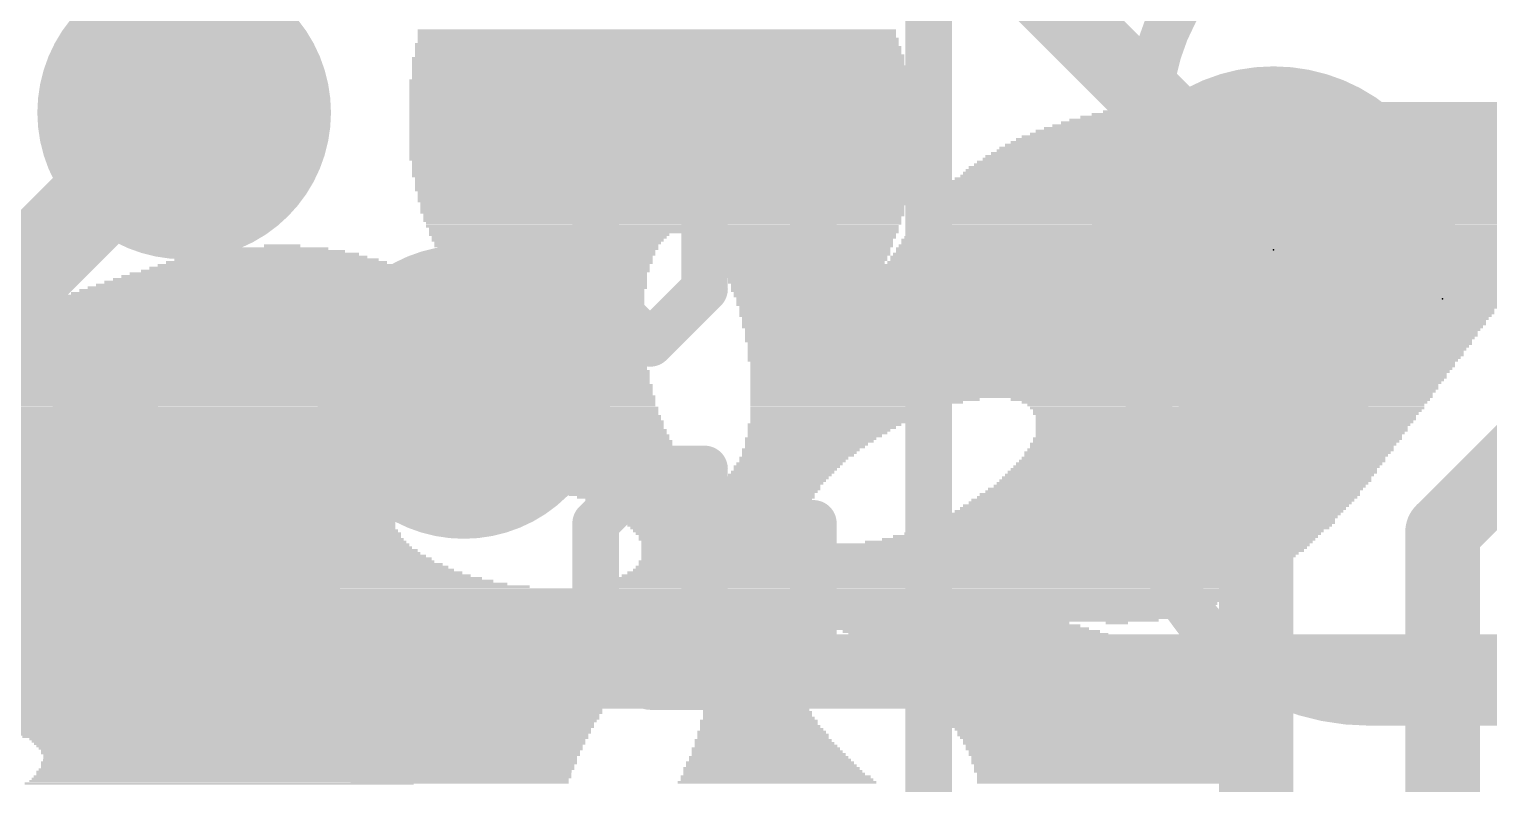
# Model space of a CAD drawing. Extents: x -0.1 to 35.7, y -0.1 to 17.9.
# Drawn here: x 26.629 to 30.606, y 7.568 to 9.625 of the extents above; entities that cross this region are included whole.
import ezdxf

# ---------------------------------------------------------------- set-up
doc = ezdxf.new("R2010")
doc.units = 0
for name, color, linetype in [('1', 12, 'CONTINUOUS'), ('16', 132, 'CONTINUOUS'), ('18', 110, 'CONTINUOUS'), ('21', 40, 'CONTINUOUS'), ('22', 6, 'CONTINUOUS'), ('23', 40, 'CONTINUOUS')]:
    doc.layers.add(name, color=color, linetype=linetype)

# ---------------------------------------------------------------- blocks, each defined once
blk = doc.blocks.new('RECT')
blk.add_solid([(-0.5, -0.5), (0.5, -0.5), (-0.5, 0.5), (0.5, 0.5)])
blk = doc.blocks.new('PIE')
at = {"const_width": 0.5}
blk.add_lwpolyline([(0, -0.25, 1), (0, 0.25, 1), (0, -0.25)], format="xyb", dxfattribs=at)
blk = doc.blocks.new('ROUNDV')
at = {"const_width": 0.5}
blk.add_lwpolyline([(0, -0.25, 1), (0, 0.25, 1), (0, -0.25)], format="xyb", dxfattribs=at)

msp = doc.modelspace()

# ---------------------------------------------------------------- linework, layer by layer
at = {"layer": '1'}
for points, const_width in [([(27.051, 9.398), (27.051, 11.43)], 0.254), ([(24.892, 10.541), (27.559, 7.874)], 0.2032), ([(27.559, 7.874), (31.242, 7.874)], 0.2032)]:
    msp.add_lwpolyline(points, dxfattribs=dict(at, const_width=const_width))
for points, const_width in [([(26.9875, 9.398, 1), (27.1145, 9.398)], 0.127), ([(27.559, 7.9248, 1), (27.559, 7.8232)], 0.1016), ([(27.5231, 7.8381, 1), (27.5949, 7.9099)], 0.1016)]:
    msp.add_lwpolyline(points, format="xyb", dxfattribs=dict(at, const_width=const_width))
at = {"layer": '16'}
for points, const_width in [([(28.956, 10.16), (29.972, 9.144)], 0.2032), ([(26.162, 8.509), (27.051, 9.398)], 0.254), ([(29.972, 6.35), (29.972, 9.144)], 0.2032), ([(30.48, 8.255), (31.115, 8.89)], 0.2032), ([(30.48, 6.731), (30.48, 8.255)], 0.2032)]:
    msp.add_lwpolyline(points, dxfattribs=dict(at, const_width=const_width))
for points, const_width in [([(27.0959, 9.3531, 1), (27.0061, 9.4429)], 0.127), ([(30.0228, 9.144, 1), (29.9212, 9.144)], 0.1016), ([(29.9361, 9.1081, 1), (30.0079, 9.1799)], 0.1016), ([(30.5308, 8.255, 1), (30.4292, 8.255)], 0.1016), ([(30.4441, 8.2909, 1), (30.5159, 8.2191)], 0.1016)]:
    msp.add_lwpolyline(points, format="xyb", dxfattribs=dict(at, const_width=const_width))
at = {"layer": '21', "const_width": 0.127}
for points in [[(29.08, 6.79), (29.08, 10.99)], [(29.68, 8.39), (29.68, 9.39)], [(28.1723, 8.9169), (28.1723, 9.3618)], [(28.6172, 9.3618), (28.4689, 9.2135)], [(28.7655, 9.2135), (28.6172, 9.3618)], [(28.4689, 9.2135), (28.4689, 8.9169)], [(28.7655, 8.7687), (28.7655, 9.2135)], [(28.3206, 8.7687), (28.1723, 8.9169)], [(28.4689, 8.9169), (28.3206, 8.7687)], [(28.1723, 8.278), (28.3206, 8.4263)], [(28.3206, 8.4263), (28.4689, 8.4263)], [(28.4689, 8.4263), (28.4689, 7.8331)], [(28.1723, 7.9814), (28.1723, 8.278)], [(28.7655, 8.278), (28.7655, 7.9814)], [(28.3206, 7.8331), (28.1723, 7.9814)], [(28.7655, 7.9814), (28.6172, 7.8331)], [(28.6172, 7.8331), (28.3206, 7.8331)], [(30.68, 7.79), (30.28, 7.79)]]:
    msp.add_lwpolyline(points, dxfattribs=at)
at = {"layer": '21'}
for points, const_width in [([(30.28, 9.99, 0.4142), (29.68, 9.39)], 0.127), ([(29.7117, 9.39, 1), (29.6483, 9.39)], 0.0635), ([(28.2041, 9.3618, 1), (28.1406, 9.3618)], 0.0635), ([(28.6397, 9.3843, 1), (28.5948, 9.3394)], 0.0635), ([(28.6397, 9.3394, 1), (28.5948, 9.3843)], 0.0635), ([(29.6483, 9.39, 1), (29.7117, 9.39)], 0.0635), ([(28.5007, 9.2135, 1), (28.4372, 9.2135)], 0.0635), ([(28.4465, 9.236, 1), (28.4914, 9.1911)], 0.0635), ([(28.7973, 9.2135, 1), (28.7338, 9.2135)], 0.0635), ([(28.743, 9.1911, 1), (28.788, 9.236)], 0.0635), ([(28.1948, 8.9394, 1), (28.1499, 8.8945)], 0.0635), ([(28.4914, 8.8945, 1), (28.4465, 8.9394)], 0.0635), ([(28.1406, 8.9169, 1), (28.2041, 8.9169)], 0.0635), ([(28.4372, 8.9169, 1), (28.5007, 8.9169)], 0.0635), ([(28.2982, 8.7911, 1), (28.3431, 8.7462)], 0.0635), ([(28.2982, 8.7462, 1), (28.3431, 8.7911)], 0.0635), ([(28.7338, 8.7687, 1), (28.7973, 8.7687)], 0.0635), ([(28.3206, 8.4581, 1), (28.3206, 8.3946)], 0.0635), ([(28.3431, 8.4039, 1), (28.2982, 8.4488)], 0.0635), ([(28.5007, 8.4263, 1), (28.4372, 8.4263)], 0.0635), ([(28.4689, 8.3946, 1), (28.4689, 8.4581)], 0.0635), ([(29.68, 8.39, 0.4142), (30.28, 7.79)], 0.127), ([(29.7117, 8.39, 1), (29.6483, 8.39)], 0.0635), ([(29.6483, 8.39, 1), (29.7117, 8.39)], 0.0635), ([(28.2041, 8.278, 1), (28.1406, 8.278)], 0.0635), ([(28.1499, 8.3005, 1), (28.1948, 8.2556)], 0.0635), ([(28.7973, 8.278, 1), (28.7338, 8.278)], 0.0635), ([(28.1948, 8.0039, 1), (28.1499, 7.959)], 0.0635), ([(28.788, 7.959, 1), (28.743, 8.0039)], 0.0635), ([(28.1406, 7.9814, 1), (28.2041, 7.9814)], 0.0635), ([(28.7338, 7.9814, 1), (28.7973, 7.9814)], 0.0635), ([(28.3206, 7.8649, 1), (28.3206, 7.8014)], 0.0635), ([(28.2982, 7.8107, 1), (28.3431, 7.8556)], 0.0635), ([(28.5948, 7.8556, 1), (28.6397, 7.8107)], 0.0635), ([(28.6172, 7.8014, 1), (28.6172, 7.8649)], 0.0635), ([(28.4372, 7.8331, 1), (28.5007, 7.8331)], 0.0635), ([(30.28, 7.8217, 1), (30.28, 7.7583)], 0.0635), ([(30.28, 7.7583, 1), (30.28, 7.8217)], 0.0635)]:
    msp.add_lwpolyline(points, format="xyb", dxfattribs=dict(at, const_width=const_width))
at = {"layer": '23'}
for p in [(30.0192, 9.024), (30.48, 8.89)]:
    msp.add_point(p, dxfattribs=at)

# ---------------------------------------------------------------- block references
at = {"layer": '1'}
msp.add_blockref('PIE', (30.0192, 9.024), dxfattribs=at)
at = {"layer": '18', "xscale": 0.8001, "yscale": 0.8001}
for p in [(27.051, 9.398), (27.051, 9.398), (27.813, 8.636), (27.813, 8.636)]:
    msp.add_blockref('ROUNDV', p, dxfattribs=at)
at = {"layer": '21'}
for p, xscale, yscale in [((26.905, 8.1915), 0.3493, 0.0064), ((26.9017, 8.1979), 0.2921, 0.0063), ((26.8986, 8.2042), 0.2096, 0.0064), ((26.8955, 8.2105), 0.0889, 0.0063), ((26.9177, 8.1534), 0.5905, 0.0064), ((26.9145, 8.1598), 0.5461, 0.0063), ((26.9145, 8.1661), 0.5207, 0.0064), ((26.9113, 8.1724), 0.4762, 0.0063), ((26.9082, 8.1788), 0.4445, 0.0064), ((26.9081, 8.1852), 0.4064, 0.0063), ((26.9463, 8.1153), 0.7747, 0.0064), ((26.9399, 8.1217), 0.7366, 0.0063), ((26.9367, 8.128), 0.7176, 0.0064), ((26.9304, 8.1343), 0.6795, 0.0063), ((26.9272, 8.1407), 0.6477, 0.0064), ((26.924, 8.1471), 0.616, 0.0063), ((26.9875, 8.0709), 0.9716, 0.0063), ((26.978, 8.0772), 0.9398, 0.0064), ((26.9748, 8.0836), 0.9208, 0.0063), ((26.9685, 8.0899), 0.8827, 0.0064), ((26.9621, 8.0962), 0.8572, 0.0063), ((26.9558, 8.1026), 0.8319, 0.0064), ((26.9526, 8.109), 0.8001, 0.0063), ((27.0224, 8.0328), 1.143, 0.0063), ((27.016, 8.0391), 1.1049, 0.0064), ((27.0129, 8.0455), 1.0858, 0.0063), ((27.0034, 8.0518), 1.0541, 0.0064), ((26.9971, 8.0582), 1.0287, 0.0063), ((26.9939, 8.0645), 0.9969, 0.0064), ((26.8732, 8.0264), 1.4796, 0.0064), ((26.8796, 8.0201), 1.4923, 0.0063), ((26.8923, 8.0137), 1.5177, 0.0064), ((26.9017, 8.0074), 1.5367, 0.0063), ((26.9113, 8.001), 1.5558, 0.0064), ((26.9208, 7.9947), 1.5748, 0.0063), ((26.9367, 7.982), 1.6192, 0.0063), ((26.9494, 7.9756), 1.6446, 0.0064), ((26.9748, 7.9566), 1.6954, 0.0063), ((26.959, 7.9693), 1.6637, 0.0063), ((26.9685, 7.9629), 1.6827, 0.0064), ((26.9335, 7.9883), 1.6002, 0.0064), ((27.0066, 7.9121), 1.7843, 0.0064), ((26.997, 7.9312), 1.7526, 0.0063), ((27.0002, 7.9248), 1.759, 0.0064), ((27.0066, 7.9184), 1.7717, 0.0063), ((26.9907, 7.9375), 1.7399, 0.0064), ((26.9907, 7.9439), 1.7272, 0.0063), ((26.9844, 7.9502), 1.7145, 0.0064), ((27.0097, 7.8803), 1.8034, 0.0063), ((27.0129, 7.874), 1.8098, 0.0064), ((27.0066, 7.9058), 1.7843, 0.0063), ((27.0098, 7.8994), 1.7907, 0.0064), ((27.0129, 7.8931), 1.797, 0.0063), ((27.0129, 7.8867), 1.797, 0.0064), ((27.0097, 7.8422), 1.8288, 0.0063), ((27.0097, 7.8359), 1.8288, 0.0064), ((27.0098, 7.8677), 1.8161, 0.0063), ((27.0098, 7.8613), 1.8161, 0.0064), ((27.0129, 7.855), 1.8224, 0.0063), ((27.0129, 7.8486), 1.8224, 0.0064), ((27.0002, 7.8042), 1.8478, 0.0063), ((27.0002, 7.7978), 1.8478, 0.0064), ((27.0034, 7.8169), 1.8415, 0.0063), ((27.0034, 7.8105), 1.8415, 0.0064), ((27.0066, 7.8296), 1.8351, 0.0063), ((27.0066, 7.8232), 1.8351, 0.0064), ((26.9748, 7.7534), 1.8606, 0.0063), ((26.9811, 7.7597), 1.8605, 0.0064), ((26.9843, 7.7661), 1.8542, 0.0063), ((26.9907, 7.7788), 1.8542, 0.0063), ((26.9907, 7.7724), 1.8542, 0.0064), ((26.997, 7.7915), 1.8542, 0.0063), ((26.997, 7.7851), 1.8542, 0.0064), ((26.9463, 7.7216), 1.8669, 0.0064), ((26.9526, 7.728), 1.8669, 0.0063), ((26.9653, 7.7407), 1.8669, 0.0063), ((26.9621, 7.7343), 1.8606, 0.0064), ((26.9748, 7.747), 1.8606, 0.0064), ((27.2066, 7.7153), 1.3335, 0.0063), ((27.2193, 7.7089), 1.2954, 0.0064), ((27.2257, 7.7026), 1.2573, 0.0063), ((27.2288, 7.6962), 1.2382, 0.0064), ((27.2352, 7.6899), 1.2129, 0.0063), ((27.232, 7.6835), 1.1938, 0.0064), ((27.232, 7.6772), 1.1811, 0.0063), ((27.232, 7.6708), 1.1684, 0.0064), ((27.2288, 7.6645), 1.1494, 0.0063), ((27.2288, 7.6581), 1.1366, 0.0064), ((27.2257, 7.6518), 1.1303, 0.0063), ((27.2225, 7.6454), 1.1113, 0.0064), ((27.2193, 7.6391), 1.1049, 0.0063), ((27.178, 7.5946), 1.0604, 0.0064), ((27.1844, 7.601), 1.0731, 0.0063), ((27.1907, 7.6073), 1.0732, 0.0064), ((27.2066, 7.6264), 1.0922, 0.0063), ((27.2034, 7.62), 1.0858, 0.0064), ((27.1971, 7.6137), 1.0731, 0.0063), ((27.2129, 7.6327), 1.0922, 0.0064), ((27.1463, 7.5692), 1.0605, 0.0064), ((27.1558, 7.5756), 1.0541, 0.0063), ((27.1622, 7.5819), 1.0541, 0.0064), ((27.1716, 7.5883), 1.0605, 0.0063)]:
    msp.add_blockref('RECT', p, dxfattribs=dict(at, xscale=xscale, yscale=yscale))
at = {"layer": '22', "rotation": 180}
for p, xscale, yscale in [((28.3388, 9.6215), 1.303, 0.0076), ((28.3388, 9.5834), 1.3183, 0.0076), ((28.3388, 9.6139), 1.303, 0.0076), ((28.3388, 9.6063), 1.303, 0.0076), ((28.3426, 9.5987), 1.3106, 0.0076), ((28.3426, 9.5911), 1.3106, 0.0077), ((28.3426, 9.5453), 1.3411, 0.0076), ((28.3464, 9.553), 1.3335, 0.0077), ((28.3426, 9.5758), 1.3259, 0.0076), ((28.3426, 9.5682), 1.3259, 0.0076), ((28.3426, 9.5606), 1.3259, 0.0076), ((28.3464, 9.5225), 1.3488, 0.0076), ((28.3464, 9.5149), 1.3488, 0.0077), ((28.3464, 9.5072), 1.3488, 0.0076), ((28.3426, 9.5377), 1.3411, 0.0076), ((28.3426, 9.5301), 1.3411, 0.0076), ((28.3464, 9.4844), 1.364, 0.0076), ((28.3464, 9.4768), 1.364, 0.0077), ((28.3464, 9.4691), 1.364, 0.0076), ((28.3464, 9.4996), 1.3488, 0.0076), ((28.3502, 9.492), 1.3564, 0.0076), ((28.3464, 9.4615), 1.364, 0.0076), ((28.3502, 9.4539), 1.3716, 0.0076), ((28.3502, 9.4463), 1.3716, 0.0076), ((28.3502, 9.4387), 1.3716, 0.0077), ((28.3502, 9.431), 1.3716, 0.0076), ((28.3502, 9.4234), 1.3716, 0.0076), ((30.3657, 9.4234), 0.602, 0.0076), ((28.3502, 9.4158), 1.3716, 0.0076), ((28.3502, 9.4082), 1.3716, 0.0076), ((28.354, 9.4006), 1.3792, 0.0077), ((28.354, 9.3929), 1.3792, 0.0076), ((28.354, 9.3853), 1.3792, 0.0076), ((30.1409, 9.3853), 1.2954, 0.0076), ((30.1524, 9.3929), 1.2573, 0.0076), ((30.16, 9.4006), 1.2115, 0.0077), ((30.1752, 9.4082), 1.1506, 0.0076), ((30.1904, 9.4158), 1.0744, 0.0076), ((28.354, 9.3777), 1.3792, 0.0076), ((28.354, 9.3701), 1.3792, 0.0076), ((28.354, 9.3625), 1.3792, 0.0077), ((28.354, 9.3548), 1.3792, 0.0076), ((28.354, 9.3472), 1.3792, 0.0076), ((30.099, 9.3472), 1.4554, 0.0076), ((30.1066, 9.3548), 1.425, 0.0076), ((30.1143, 9.3625), 1.3945, 0.0077), ((30.1257, 9.3701), 1.3716, 0.0076), ((30.1333, 9.3777), 1.3411, 0.0076), ((28.354, 9.3396), 1.3792, 0.0076), ((28.354, 9.332), 1.3792, 0.0076), ((28.354, 9.3244), 1.3792, 0.0077), ((28.354, 9.3167), 1.3792, 0.0076), ((28.354, 9.3091), 1.3792, 0.0076), ((30.0647, 9.3091), 1.5544, 0.0076), ((30.0723, 9.3167), 1.5392, 0.0076), ((30.0799, 9.3244), 1.524, 0.0077), ((30.0838, 9.332), 1.5011, 0.0076), ((30.0914, 9.3396), 1.4707, 0.0076), ((28.354, 9.3015), 1.3792, 0.0076), ((28.354, 9.2939), 1.3792, 0.0076), ((28.354, 9.2863), 1.3792, 0.0077), ((28.354, 9.2786), 1.3792, 0.0076), ((28.354, 9.271), 1.3792, 0.0076), ((28.3578, 9.2634), 1.3716, 0.0076), ((30.0343, 9.2634), 1.6459, 0.0076), ((30.0419, 9.271), 1.6307, 0.0076), ((30.0457, 9.2786), 1.6231, 0.0076), ((30.0533, 9.2863), 1.6078, 0.0077), ((30.0571, 9.2939), 1.585, 0.0076), ((30.0609, 9.3015), 1.5774, 0.0076), ((28.354, 9.2558), 1.364, 0.0076), ((28.354, 9.2482), 1.364, 0.0077), ((28.354, 9.2405), 1.364, 0.0076), ((28.354, 9.2329), 1.364, 0.0076), ((28.354, 9.2253), 1.364, 0.0076), ((30.0114, 9.2253), 1.6917, 0.0076), ((30.0152, 9.2329), 1.684, 0.0076), ((30.0228, 9.2405), 1.684, 0.0076), ((30.0228, 9.2482), 1.6688, 0.0077), ((30.0304, 9.2558), 1.6536, 0.0076), ((28.3578, 9.2177), 1.3564, 0.0076), ((28.3578, 9.2101), 1.3564, 0.0077), ((28.354, 9.2024), 1.3488, 0.0076), ((28.354, 9.1948), 1.3488, 0.0076), ((28.354, 9.1872), 1.3488, 0.0076), ((29.9847, 9.1872), 1.7298, 0.0076), ((29.9885, 9.1948), 1.7222, 0.0076), ((29.9962, 9.2024), 1.7221, 0.0076), ((30, 9.2101), 1.7145, 0.0077), ((30.0038, 9.2177), 1.7069, 0.0076), ((28.3541, 9.1643), 1.3335, 0.0076), ((28.3541, 9.1567), 1.3335, 0.0076), ((28.3579, 9.1796), 1.3411, 0.0076), ((28.3579, 9.172), 1.3411, 0.0077), ((28.3579, 9.1491), 1.3259, 0.0076), ((29.958, 9.1491), 1.7526, 0.0076), ((29.9618, 9.1567), 1.745, 0.0076), ((29.9695, 9.1643), 1.7449, 0.0076), ((29.9733, 9.172), 1.7373, 0.0077), ((29.9809, 9.1796), 1.7374, 0.0076), ((28.354, 9.1415), 1.3182, 0.0076), ((28.354, 9.1339), 1.3182, 0.0077), ((28.354, 9.1262), 1.3182, 0.0076), ((28.3578, 9.1186), 1.3106, 0.0076), ((28.354, 9.111), 1.303, 0.0076), ((29.9275, 9.111), 1.7526, 0.0076), ((29.9352, 9.1186), 1.7526, 0.0076), ((29.9428, 9.1339), 1.7526, 0.0077), ((29.9428, 9.1262), 1.7526, 0.0076), ((29.9504, 9.1415), 1.7526, 0.0076), ((28.354, 9.1034), 1.303, 0.0076), ((28.3578, 9.0958), 1.2954, 0.0077), ((28.354, 9.0881), 1.2878, 0.0076), ((28.3578, 9.0805), 1.2802, 0.0076), ((28.3578, 9.0729), 1.2802, 0.0076), ((28.0454, 9.0653), 0.6554, 0.0076), ((28.7122, 9.0653), 0.5563, 0.0076), ((29.9009, 9.0729), 1.7602, 0.0076), ((29.8971, 9.0653), 1.7526, 0.0076), ((29.9085, 9.0805), 1.7602, 0.0076), ((29.9123, 9.0881), 1.7526, 0.0076), ((29.9237, 9.1034), 1.7602, 0.0076), ((29.9199, 9.0958), 1.7526, 0.0077), ((27.3139, 9.0272), 0.2591, 0.0076), ((27.3177, 9.0348), 0.099, 0.0076), ((28.0454, 9.0577), 0.64, 0.0077), ((28.0416, 9.05), 0.6324, 0.0076), ((28.0416, 9.0424), 0.6172, 0.0076), ((28.0378, 9.0348), 0.6096, 0.0076), ((28.0416, 9.0272), 0.602, 0.0076), ((28.7198, 9.0577), 0.541, 0.0077), ((28.7198, 9.05), 0.5258, 0.0076), ((28.7236, 9.0424), 0.5182, 0.0076), ((28.7274, 9.0348), 0.5106, 0.0076), ((28.7274, 9.0272), 0.4953, 0.0076), ((29.8666, 9.0272), 1.7526, 0.0076), ((29.8742, 9.0348), 1.7526, 0.0076), ((29.8856, 9.05), 1.7602, 0.0076), ((29.8818, 9.0424), 1.7526, 0.0076), ((29.8894, 9.0577), 1.7526, 0.0077), ((27.3025, 8.9891), 0.6019, 0.0076), ((27.3025, 8.9967), 0.5563, 0.0076), ((27.3025, 9.0043), 0.4953, 0.0076), ((27.3101, 9.0119), 0.4343, 0.0076), ((27.3101, 9.0196), 0.3581, 0.0077), ((28.0378, 9.0196), 0.5944, 0.0077), ((28.0416, 9.0119), 0.5868, 0.0076), ((28.0378, 9.0043), 0.5791, 0.0076), ((28.0416, 8.9967), 0.5715, 0.0076), ((28.0416, 8.9891), 0.5715, 0.0076), ((28.7312, 9.0196), 0.4876, 0.0077), ((28.735, 9.0119), 0.48, 0.0076), ((28.7312, 9.0043), 0.4724, 0.0076), ((28.735, 8.9967), 0.4648, 0.0076), ((28.735, 8.9891), 0.4496, 0.0076), ((29.8437, 8.9891), 1.7526, 0.0076), ((29.8513, 9.0043), 1.7526, 0.0076), ((29.8513, 8.9967), 1.7526, 0.0076), ((29.859, 9.0119), 1.7526, 0.0076), ((29.8666, 9.0196), 1.7526, 0.0077), ((27.2834, 8.951), 0.8078, 0.0076), ((27.2872, 8.9586), 0.7696, 0.0076), ((27.2949, 8.9662), 0.7239, 0.0076), ((27.2986, 8.9738), 0.6858, 0.0076), ((27.2987, 8.9815), 0.6401, 0.0077), ((28.0416, 8.9815), 0.5562, 0.0077), ((28.0416, 8.9738), 0.5562, 0.0076), ((28.0454, 8.9662), 0.5486, 0.0076), ((28.0454, 8.9586), 0.5334, 0.0076), ((28.0454, 8.951), 0.5334, 0.0076), ((29.6113, 8.9815), 2.2022, 0.0077), ((29.6113, 8.9738), 2.187, 0.0076), ((29.6113, 8.9662), 2.187, 0.0076), ((29.6114, 8.9586), 2.1717, 0.0076), ((29.6075, 8.951), 2.164, 0.0076), ((27.253, 8.9053), 1.0211, 0.0077), ((27.2567, 8.9129), 0.983, 0.0076), ((27.2644, 8.9205), 0.9525, 0.0076), ((27.2682, 8.9281), 0.9144, 0.0076), ((27.2758, 8.9357), 0.8839, 0.0076), ((27.2796, 8.9434), 0.8458, 0.0077), ((28.0492, 8.9434), 0.5258, 0.0077), ((28.053, 8.9357), 0.5182, 0.0076), ((28.053, 8.9281), 0.5182, 0.0076), ((28.0569, 8.9205), 0.5105, 0.0076), ((28.0569, 8.9129), 0.4953, 0.0076), ((28.0607, 8.9053), 0.4877, 0.0077), ((29.6075, 8.9434), 2.1488, 0.0077), ((29.6075, 8.9357), 2.1488, 0.0076), ((29.6075, 8.9281), 2.1336, 0.0076), ((29.6037, 8.9205), 2.126, 0.0076), ((29.5999, 8.9129), 2.1184, 0.0076), ((29.6037, 8.9053), 2.1108, 0.0077), ((27.2187, 8.8672), 1.1963, 0.0077), ((27.2225, 8.8748), 1.1583, 0.0076), ((27.2301, 8.8824), 1.1277, 0.0076), ((27.2377, 8.89), 1.0973, 0.0076), ((27.2415, 8.8976), 1.0592, 0.0076), ((28.0607, 8.8976), 0.4877, 0.0076), ((28.0645, 8.89), 0.4801, 0.0076), ((28.0683, 8.8824), 0.4725, 0.0076), ((28.0721, 8.8748), 0.4648, 0.0076), ((28.0721, 8.8672), 0.4648, 0.0077), ((29.5998, 8.8976), 2.1031, 0.0076), ((29.5998, 8.89), 2.0879, 0.0076), ((29.5998, 8.8824), 2.0879, 0.0076), ((29.5961, 8.8748), 2.0803, 0.0076), ((29.5961, 8.8672), 2.065, 0.0077), ((27.1805, 8.8291), 1.364, 0.0077), ((27.1882, 8.8367), 1.3335, 0.0076), ((27.192, 8.8443), 1.2954, 0.0076), ((27.2034, 8.8519), 1.2573, 0.0076), ((27.211, 8.8595), 1.2268, 0.0076), ((28.0759, 8.8595), 0.4572, 0.0076), ((28.0797, 8.8519), 0.4496, 0.0076), ((28.0835, 8.8443), 0.442, 0.0076), ((28.0873, 8.8367), 0.4344, 0.0076), ((28.0873, 8.8291), 0.4344, 0.0077), ((29.5923, 8.8595), 2.0574, 0.0076), ((29.5923, 8.8519), 2.0574, 0.0076), ((29.5885, 8.8443), 2.0497, 0.0076), ((29.5846, 8.8291), 2.0269, 0.0077), ((29.5885, 8.8367), 2.0345, 0.0076), ((27.3406, 8.791), 1.9279, 0.0077), ((27.3558, 8.7986), 1.8974, 0.0076), ((27.3673, 8.8062), 1.8745, 0.0076), ((27.1653, 8.8138), 1.425, 0.0076), ((27.1729, 8.8214), 1.3944, 0.0076), ((28.0912, 8.8214), 0.4267, 0.0076), ((28.095, 8.8138), 0.4191, 0.0076), ((29.5846, 8.8214), 2.0269, 0.0076), ((29.5809, 8.8138), 2.0193, 0.0076), ((29.5809, 8.8062), 2.0041, 0.0076), ((29.577, 8.7986), 1.9964, 0.0076), ((29.577, 8.791), 1.9964, 0.0077), ((27.2834, 8.7529), 2.0422, 0.0077), ((27.2949, 8.7605), 2.0193, 0.0076), ((27.3063, 8.7681), 1.9965, 0.0076), ((27.3177, 8.7757), 1.9736, 0.0076), ((27.3292, 8.7833), 1.9507, 0.0076), ((29.5732, 8.7833), 1.9888, 0.0076), ((29.5694, 8.7757), 1.9812, 0.0076), ((29.5732, 8.7681), 1.9736, 0.0076), ((29.5694, 8.7605), 1.966, 0.0076), ((29.5656, 8.7529), 1.9584, 0.0077), ((27.2187, 8.7071), 2.1869, 0.0076), ((27.2263, 8.7148), 2.1717, 0.0077), ((27.2377, 8.7224), 2.1488, 0.0076), ((27.2491, 8.73), 2.126, 0.0076), ((27.2644, 8.7376), 2.0955, 0.0076), ((27.2758, 8.7452), 2.0726, 0.0076), ((29.5617, 8.7452), 1.9507, 0.0076), ((29.5617, 8.7376), 1.9507, 0.0076), ((29.5541, 8.7224), 1.9355, 0.0076), ((29.558, 8.73), 1.9431, 0.0076), ((29.5541, 8.7148), 1.9203, 0.0077), ((29.5541, 8.7071), 1.9203, 0.0076), ((27.1844, 8.669), 2.2707, 0.0076), ((27.192, 8.6767), 2.2555, 0.0077), ((27.1958, 8.6843), 2.2479, 0.0076), ((27.2034, 8.6919), 2.2326, 0.0076), ((27.2072, 8.6995), 2.2098, 0.0076), ((29.5504, 8.6995), 1.9127, 0.0076), ((29.5465, 8.6919), 1.905, 0.0076), ((29.5427, 8.6843), 1.8974, 0.0076), ((29.5427, 8.6767), 1.8974, 0.0077), ((29.5389, 8.669), 1.8898, 0.0076), ((27.1729, 8.6309), 2.3088, 0.0076), ((27.1767, 8.6462), 2.3012, 0.0076), ((27.1767, 8.6386), 2.3012, 0.0077), ((27.1805, 8.6538), 2.2936, 0.0076), ((27.1805, 8.6614), 2.2784, 0.0076), ((29.5236, 8.6309), 1.8593, 0.0076), ((29.5351, 8.6614), 1.8822, 0.0076), ((29.5313, 8.6538), 1.8746, 0.0076), ((29.5313, 8.6462), 1.8746, 0.0076), ((29.5275, 8.6386), 1.8669, 0.0077), ((27.1691, 8.6081), 2.3318, 0.0076), ((27.1691, 8.6005), 2.3318, 0.0077), ((27.1729, 8.5928), 2.3394, 0.0076), ((27.173, 8.6233), 2.3241, 0.0076), ((27.173, 8.6157), 2.3241, 0.0076), ((29.5236, 8.6233), 1.8593, 0.0076), ((28.8836, 8.6081), 0.5792, 0.0076), ((28.8569, 8.5928), 0.5258, 0.0076), ((28.9065, 8.6157), 0.6249, 0.0076), ((28.8684, 8.6005), 0.5487, 0.0077), ((29.8742, 8.6157), 1.143, 0.0076), ((29.8857, 8.6081), 1.1049, 0.0076), ((29.8895, 8.6005), 1.0821, 0.0077), ((29.8933, 8.5928), 1.0745, 0.0076), ((27.1691, 8.5852), 2.347, 0.0076), ((27.1691, 8.5776), 2.347, 0.0076), ((27.1729, 8.57), 2.3546, 0.0076), ((27.1729, 8.5624), 2.3546, 0.0077), ((27.1767, 8.5547), 2.3622, 0.0076), ((28.8455, 8.5852), 0.503, 0.0076), ((28.8341, 8.5776), 0.4801, 0.0076), ((28.8265, 8.57), 0.4649, 0.0076), ((28.815, 8.5624), 0.442, 0.0077), ((28.8074, 8.5547), 0.4268, 0.0076), ((29.8933, 8.5852), 1.0591, 0.0076), ((29.8895, 8.5776), 1.0515, 0.0076), ((29.8857, 8.5547), 1.0287, 0.0076), ((29.8895, 8.57), 1.0363, 0.0076), ((29.8895, 8.5624), 1.0363, 0.0077), ((27.1729, 8.5395), 2.3698, 0.0076), ((27.1767, 8.5319), 2.3774, 0.0076), ((27.1767, 8.5243), 2.3774, 0.0077), ((27.1806, 8.5166), 2.3851, 0.0076), ((27.1806, 8.509), 2.3851, 0.0076), ((27.1767, 8.5471), 2.3622, 0.0076), ((28.7579, 8.509), 0.3581, 0.0076), ((28.796, 8.5471), 0.4191, 0.0076), ((28.7884, 8.5395), 0.4039, 0.0076), ((28.7807, 8.5319), 0.3886, 0.0076), ((28.7769, 8.5243), 0.381, 0.0077), ((28.7693, 8.5166), 0.3658, 0.0076), ((29.8666, 8.509), 1.0058, 0.0076), ((29.878, 8.5395), 1.0134, 0.0076), ((29.878, 8.5319), 1.0134, 0.0076), ((29.8742, 8.5243), 1.0058, 0.0077), ((29.8704, 8.5166), 0.9982, 0.0076), ((29.8819, 8.5471), 1.0211, 0.0076), ((27.1882, 8.5014), 2.3851, 0.0076), ((27.1882, 8.4938), 2.3851, 0.0076), ((27.192, 8.4862), 2.3927, 0.0077), ((27.192, 8.4785), 2.3927, 0.0076), ((27.1996, 8.4709), 2.3927, 0.0076), ((28.7312, 8.4785), 0.32, 0.0076), ((28.7274, 8.4709), 0.3124, 0.0076), ((28.7427, 8.4862), 0.3277, 0.0077), ((28.7541, 8.5014), 0.3505, 0.0076), ((28.7465, 8.4938), 0.3353, 0.0076), ((29.8399, 8.4709), 0.9982, 0.0076), ((29.8475, 8.4785), 0.9982, 0.0076), ((29.8552, 8.4938), 0.9983, 0.0076), ((29.8513, 8.4862), 0.9906, 0.0077), ((29.8628, 8.5014), 0.9982, 0.0076), ((27.2034, 8.4633), 2.4003, 0.0076), ((27.2034, 8.4557), 2.4003, 0.0076), ((27.2111, 8.4481), 2.4003, 0.0077), ((27.2187, 8.4404), 2.4003, 0.0076), ((27.2225, 8.4328), 2.4079, 0.0076), ((28.6931, 8.4328), 0.2896, 0.0076), ((28.7007, 8.4404), 0.2896, 0.0076), ((28.7122, 8.4557), 0.2971, 0.0076), ((28.7084, 8.4481), 0.2895, 0.0077), ((28.7236, 8.4633), 0.3048, 0.0076), ((29.8094, 8.4328), 0.9982, 0.0076), ((29.8171, 8.4404), 0.9983, 0.0076), ((29.8247, 8.4481), 0.9982, 0.0077), ((29.8285, 8.4557), 0.9906, 0.0076), ((29.8361, 8.4633), 0.9906, 0.0076), ((27.2301, 8.4252), 2.4079, 0.0076), ((27.2377, 8.4176), 2.4079, 0.0076), ((27.2453, 8.41), 2.408, 0.0077), ((27.2568, 8.4023), 2.4155, 0.0076), ((27.4282, 8.3947), 2.7432, 0.0076), ((28.6626, 8.4023), 0.2896, 0.0076), ((28.6741, 8.41), 0.2819, 0.0077), ((28.6817, 8.4176), 0.2819, 0.0076), ((28.6893, 8.4252), 0.282, 0.0076), ((29.779, 8.3947), 1.0135, 0.0076), ((29.7828, 8.4023), 1.0059, 0.0076), ((29.7904, 8.41), 1.0058, 0.0077), ((29.798, 8.4176), 1.0058, 0.0076), ((29.8018, 8.4252), 0.9982, 0.0076), ((26.9139, 8.3871), 1.6993, 0.0076), ((26.8986, 8.3795), 1.6536, 0.0076), ((26.8948, 8.3719), 1.6154, 0.0077), ((26.891, 8.3642), 1.5926, 0.0076), ((26.8872, 8.3566), 1.5697, 0.0076), ((26.8872, 8.349), 1.5393, 0.0076), ((28.3769, 8.3871), 0.8306, 0.0076), ((28.3959, 8.3795), 0.7772, 0.0076), ((28.415, 8.3719), 0.7391, 0.0077), ((28.4264, 8.3642), 0.701, 0.0076), ((28.434, 8.3566), 0.6706, 0.0076), ((28.4455, 8.349), 0.6477, 0.0076), ((29.7294, 8.349), 1.0363, 0.0076), ((29.737, 8.3566), 1.0363, 0.0076), ((29.7447, 8.3642), 1.0211, 0.0076), ((29.7523, 8.3719), 1.0211, 0.0077), ((29.7637, 8.3795), 1.0134, 0.0076), ((29.7714, 8.3871), 1.0135, 0.0076), ((26.8872, 8.3414), 1.524, 0.0076), ((26.8872, 8.3338), 1.5087, 0.0077), ((26.891, 8.3261), 1.4859, 0.0076), ((26.891, 8.3185), 1.4707, 0.0076), ((26.8948, 8.3109), 1.463, 0.0076), ((28.4531, 8.3414), 0.6172, 0.0076), ((28.4607, 8.3338), 0.602, 0.0077), ((28.4645, 8.3261), 0.5792, 0.0076), ((28.4722, 8.3185), 0.5639, 0.0076), ((28.4798, 8.3109), 0.5487, 0.0076), ((29.6799, 8.3109), 1.0592, 0.0076), ((29.6913, 8.3185), 1.0516, 0.0076), ((29.6989, 8.3261), 1.0515, 0.0076), ((29.7104, 8.3338), 1.0439, 0.0077), ((29.718, 8.3414), 1.044, 0.0076), ((26.9024, 8.3033), 1.4478, 0.0076), ((26.9062, 8.2957), 1.4402, 0.0077), ((26.9139, 8.288), 1.4249, 0.0076), ((26.9177, 8.2804), 1.4173, 0.0076), ((26.9215, 8.2728), 1.4097, 0.0076), ((28.4874, 8.3033), 0.5334, 0.0076), ((28.4912, 8.2957), 0.5258, 0.0077), ((28.4988, 8.288), 0.5106, 0.0076), ((28.5026, 8.2804), 0.503, 0.0076), ((28.5065, 8.2728), 0.4953, 0.0076), ((29.6227, 8.2728), 1.1125, 0.0076), ((29.638, 8.2804), 1.0973, 0.0076), ((29.6456, 8.288), 1.082, 0.0076), ((29.657, 8.2957), 1.0744, 0.0077), ((29.6685, 8.3033), 1.0668, 0.0076), ((26.9291, 8.2652), 1.3945, 0.0076), ((26.9367, 8.2576), 1.3944, 0.0077), ((26.9481, 8.2499), 1.3868, 0.0076), ((26.9519, 8.2423), 1.3792, 0.0076), ((26.9596, 8.2347), 1.3793, 0.0076), ((28.5141, 8.2652), 0.4953, 0.0076), ((28.5179, 8.2576), 0.4877, 0.0077), ((28.5255, 8.2499), 0.4877, 0.0076), ((28.5407, 8.2347), 0.503, 0.0076), ((28.5331, 8.2423), 0.4877, 0.0076), ((29.5428, 8.2347), 1.1811, 0.0076), ((29.5618, 8.2423), 1.1582, 0.0076), ((29.5808, 8.2499), 1.1354, 0.0076), ((29.5922, 8.2576), 1.1277, 0.0077), ((29.6113, 8.2652), 1.1202, 0.0076), ((26.971, 8.2271), 1.3716, 0.0076), ((26.9786, 8.2195), 1.3716, 0.0077), ((26.99, 8.2118), 1.364, 0.0076), ((27.0015, 8.2042), 1.3716, 0.0076), ((27.0091, 8.1966), 1.3716, 0.0076), ((28.5598, 8.2271), 0.5257, 0.0076), ((29.2075, 8.2195), 1.8211, 0.0077), ((29.2036, 8.2118), 1.8135, 0.0076), ((29.1999, 8.2042), 1.8059, 0.0076), ((29.1923, 8.1966), 1.7907, 0.0076), ((29.5161, 8.2271), 1.2192, 0.0076), ((27.0243, 8.189), 1.3716, 0.0076), ((27.0358, 8.1814), 1.3793, 0.0077), ((27.0434, 8.1737), 1.3792, 0.0076), ((27.0624, 8.1661), 1.3868, 0.0076), ((27.0739, 8.1585), 1.3945, 0.0076), ((27.0891, 8.1509), 1.3944, 0.0076), ((29.1541, 8.1509), 1.7602, 0.0076), ((29.1617, 8.1585), 1.7602, 0.0076), ((29.177, 8.1737), 1.7755, 0.0076), ((29.1694, 8.1661), 1.7603, 0.0076), ((29.1884, 8.189), 1.783, 0.0076), ((29.1846, 8.1814), 1.7754, 0.0077), ((27.1044, 8.1433), 1.4097, 0.0077), ((27.1196, 8.1356), 1.4249, 0.0076), ((27.1424, 8.128), 1.4402, 0.0076), ((27.1615, 8.1204), 1.463, 0.0076), ((27.1882, 8.1128), 1.4859, 0.0076), ((29.078, 8.1128), 1.7907, 0.0076), ((29.0969, 8.1204), 1.7679, 0.0076), ((29.1122, 8.128), 1.7678, 0.0076), ((29.1275, 8.1356), 1.7679, 0.0076), ((29.1389, 8.1433), 1.7602, 0.0077), ((27.2225, 8.1052), 1.5393, 0.0077), ((28.2016, 8.0975), 3.4824, 0.0076), ((28.2016, 8.0899), 3.4518, 0.0076), ((28.1978, 8.0823), 3.429, 0.0076), ((28.194, 8.0747), 3.4062, 0.0076), ((29.0436, 8.1052), 1.8288, 0.0077), ((28.194, 8.0671), 3.3756, 0.0077), ((28.1902, 8.0594), 3.3528, 0.0076), ((28.1864, 8.0518), 3.3147, 0.0076), ((28.1788, 8.0442), 3.2843, 0.0076), ((28.1712, 8.0366), 3.2537, 0.0076), ((28.1673, 8.029), 3.2156, 0.0077), ((28.1559, 8.0213), 3.1776, 0.0076), ((28.1445, 8.0137), 3.1242, 0.0076), ((28.0264, 8.0061), 2.8727, 0.0076), ((27.6682, 7.9985), 2.1412, 0.0076), ((27.6682, 7.9909), 2.1108, 0.0077), ((29.1465, 7.9985), 0.6934, 0.0076), ((29.1694, 7.9909), 0.6935, 0.0077), ((29.5922, 8.0061), 0.0609, 0.0076), ((27.6683, 7.9832), 2.0955, 0.0076), ((27.672, 7.9756), 2.0726, 0.0076), ((27.672, 7.968), 2.0574, 0.0076), ((27.6758, 7.9604), 2.0498, 0.0076), ((27.6797, 7.9527), 2.0269, 0.0077), ((29.196, 7.9832), 0.701, 0.0076), ((29.2151, 7.9756), 0.7087, 0.0076), ((29.2341, 7.968), 0.7163, 0.0076), ((29.2532, 7.9604), 0.7239, 0.0076), ((29.2722, 7.9527), 0.7315, 0.0077), ((27.6835, 7.9451), 2.0193, 0.0076), ((27.5234, 7.9375), 1.684, 0.0076), ((27.5235, 7.9299), 1.6535, 0.0076), ((27.5197, 7.9223), 1.6307, 0.0076), ((27.5234, 7.9146), 1.6078, 0.0077), ((28.5598, 7.9375), 0.2667, 0.0076), ((28.5674, 7.9299), 0.2515, 0.0076), ((28.5712, 7.9223), 0.2438, 0.0076), ((28.575, 7.9146), 0.2362, 0.0077), ((29.2874, 7.9451), 0.7315, 0.0076), ((29.2989, 7.9375), 0.7392, 0.0076), ((29.3179, 7.9299), 0.7467, 0.0076), ((29.3255, 7.9223), 0.7467, 0.0076), ((29.3408, 7.9146), 0.7468, 0.0077), ((27.5196, 7.907), 1.585, 0.0076), ((27.5197, 7.8994), 1.5697, 0.0076), ((27.5235, 7.8918), 1.5469, 0.0076), ((27.5234, 7.8842), 1.5316, 0.0076), ((27.5273, 7.8765), 1.5087, 0.0077), ((28.575, 7.907), 0.2362, 0.0076), ((28.5788, 7.8994), 0.2286, 0.0076), ((28.5826, 7.8918), 0.2362, 0.0076), ((28.5826, 7.8842), 0.2362, 0.0076), ((28.5826, 7.8765), 0.2362, 0.0077), ((29.3522, 7.907), 0.7544, 0.0076), ((29.3637, 7.8994), 0.762, 0.0076), ((29.3713, 7.8918), 0.762, 0.0076), ((29.3865, 7.8842), 0.762, 0.0076), ((29.3941, 7.8765), 0.762, 0.0077), ((27.5273, 7.8689), 1.4935, 0.0076), ((27.5273, 7.8613), 1.4783, 0.0076), ((27.5311, 7.8537), 1.4555, 0.0076), ((27.5311, 7.8461), 1.4401, 0.0076), ((27.5311, 7.8385), 1.4249, 0.0077), ((28.5864, 7.8689), 0.2286, 0.0076), ((28.5902, 7.8613), 0.2362, 0.0076), ((28.5902, 7.8537), 0.2362, 0.0076), ((28.5941, 7.8461), 0.2439, 0.0076), ((28.5941, 7.8385), 0.2439, 0.0077), ((29.4056, 7.8689), 0.7696, 0.0076), ((29.4132, 7.8613), 0.7696, 0.0076), ((29.4208, 7.8537), 0.7696, 0.0076), ((29.4284, 7.8461), 0.7696, 0.0076), ((29.4398, 7.8385), 0.7773, 0.0077), ((27.5349, 7.8308), 1.4021, 0.0076), ((27.5349, 7.8232), 1.3869, 0.0076), ((27.5425, 7.8156), 1.3716, 0.0076), ((27.5463, 7.808), 1.3488, 0.0076), ((27.5463, 7.8004), 1.3335, 0.0077), ((27.5501, 7.7927), 1.3106, 0.0076), ((28.5979, 7.8308), 0.2515, 0.0076), ((28.5979, 7.8232), 0.2515, 0.0076), ((28.6055, 7.8004), 0.2667, 0.0077), ((28.6055, 7.7927), 0.2667, 0.0076), ((28.6017, 7.8156), 0.2591, 0.0076), ((28.6017, 7.808), 0.2591, 0.0076), ((29.4475, 7.8308), 0.7772, 0.0076), ((29.4551, 7.8232), 0.7772, 0.0076), ((29.4627, 7.8156), 0.7772, 0.0076), ((29.4703, 7.808), 0.7773, 0.0076), ((29.4779, 7.8004), 0.7773, 0.0077), ((29.4856, 7.7927), 0.7772, 0.0076), ((27.5577, 7.7851), 1.2954, 0.0076), ((27.5616, 7.7775), 1.2725, 0.0076), ((27.5654, 7.7699), 1.2497, 0.0076), ((27.5692, 7.7623), 1.2421, 0.0077), ((27.5768, 7.7546), 1.2116, 0.0076), ((28.6055, 7.7851), 0.2819, 0.0076), ((28.6055, 7.7775), 0.2819, 0.0076), ((28.6093, 7.7699), 0.2896, 0.0076), ((28.6131, 7.7623), 0.2972, 0.0077), ((28.6131, 7.7546), 0.2972, 0.0076), ((29.4894, 7.7851), 0.7848, 0.0076), ((29.497, 7.7775), 0.7848, 0.0076), ((29.5047, 7.7699), 0.7849, 0.0076), ((29.5123, 7.7623), 0.7849, 0.0077), ((29.5199, 7.7546), 0.7849, 0.0076), ((27.5844, 7.747), 1.1964, 0.0076), ((27.5882, 7.7394), 1.1734, 0.0076), ((27.3596, 7.7318), 0.6858, 0.0076), ((27.3596, 7.7242), 0.64, 0.0077), ((27.3558, 7.7165), 0.602, 0.0076), ((27.9235, 7.7165), 0.4724, 0.0076), ((27.9311, 7.7242), 0.4724, 0.0077), ((27.9387, 7.7318), 0.4572, 0.0076), ((28.6169, 7.7394), 0.32, 0.0076), ((28.6169, 7.7318), 0.32, 0.0076), ((28.6207, 7.7242), 0.3276, 0.0077), ((28.6246, 7.7165), 0.3353, 0.0076), ((28.6169, 7.747), 0.3048, 0.0076), ((29.5236, 7.747), 0.7925, 0.0076), ((29.5313, 7.7394), 0.7924, 0.0076), ((29.5351, 7.7318), 0.7848, 0.0076), ((29.5389, 7.7242), 0.7925, 0.0077), ((29.5465, 7.7165), 0.7925, 0.0076), ((27.3596, 7.7089), 0.5638, 0.0076), ((27.3596, 7.7013), 0.5182, 0.0076), ((27.3596, 7.6937), 0.4724, 0.0076), ((27.3596, 7.6861), 0.4268, 0.0077), ((27.3596, 7.6784), 0.3658, 0.0076), ((27.8854, 7.6784), 0.5182, 0.0076), ((27.893, 7.6861), 0.503, 0.0077), ((27.9007, 7.6937), 0.5029, 0.0076), ((27.9083, 7.7013), 0.4877, 0.0076), ((27.9159, 7.7089), 0.4877, 0.0076), ((28.6283, 7.6861), 0.3734, 0.0077), ((28.6321, 7.6784), 0.381, 0.0076), ((28.6284, 7.7013), 0.3581, 0.0076), ((28.6284, 7.6937), 0.3581, 0.0076), ((28.6246, 7.7089), 0.3505, 0.0076), ((29.5541, 7.7089), 0.7925, 0.0076), ((29.558, 7.7013), 0.8001, 0.0076), ((29.5617, 7.6937), 0.7925, 0.0076), ((29.5694, 7.6861), 0.7924, 0.0077), ((29.5733, 7.6784), 0.8001, 0.0076), ((27.3634, 7.6708), 0.2972, 0.0076), ((27.3634, 7.6632), 0.221, 0.0076), ((27.3672, 7.6556), 0.0762, 0.0076), ((27.8435, 7.6327), 0.5563, 0.0076), ((27.8511, 7.6403), 0.541, 0.0076), ((27.8587, 7.648), 0.541, 0.0077), ((27.8625, 7.6556), 0.5334, 0.0076), ((27.874, 7.6632), 0.5257, 0.0076), ((27.8778, 7.6708), 0.5181, 0.0076), ((28.6436, 7.6403), 0.4343, 0.0076), ((28.6474, 7.6327), 0.442, 0.0076), ((28.636, 7.6632), 0.4039, 0.0076), ((28.6436, 7.648), 0.4191, 0.0077), ((28.6398, 7.6556), 0.4115, 0.0076), ((28.636, 7.6708), 0.3887, 0.0076), ((29.5809, 7.6708), 0.8001, 0.0076), ((29.5809, 7.6632), 0.8001, 0.0076), ((29.5922, 7.648), 0.8077, 0.0077), ((29.5885, 7.6556), 0.8001, 0.0076), ((29.5998, 7.6327), 0.8077, 0.0076), ((29.5961, 7.6403), 0.8001, 0.0076), ((27.8168, 7.5946), 0.5792, 0.0076), ((27.8207, 7.6022), 0.5715, 0.0076), ((27.8283, 7.6099), 0.5715, 0.0077), ((27.8321, 7.6175), 0.5639, 0.0076), ((27.8397, 7.6251), 0.5639, 0.0076), ((28.6512, 7.6099), 0.48, 0.0077), ((28.655, 7.6022), 0.4876, 0.0076), ((28.6589, 7.5946), 0.4953, 0.0076), ((28.6474, 7.6251), 0.4572, 0.0076), ((28.6512, 7.6175), 0.4648, 0.0076), ((29.6037, 7.6251), 0.8154, 0.0076), ((29.6075, 7.6175), 0.8078, 0.0076), ((29.6113, 7.6099), 0.8154, 0.0077), ((29.6113, 7.6022), 0.8154, 0.0076), ((29.619, 7.5946), 0.8153, 0.0076), ((27.8016, 7.5718), 0.5943, 0.0077), ((27.8054, 7.5794), 0.5867, 0.0076), ((27.813, 7.587), 0.5868, 0.0076), ((28.6664, 7.5718), 0.541, 0.0077), ((28.6626, 7.587), 0.5182, 0.0076), ((28.6664, 7.5794), 0.5258, 0.0076), ((29.6227, 7.587), 0.8229, 0.0076), ((29.6227, 7.5794), 0.8229, 0.0076), ((29.6266, 7.5718), 0.8305, 0.0077)]:
    msp.add_blockref('RECT', p, dxfattribs=dict(at, xscale=xscale, yscale=yscale))

doc.saveas('drawing.dxf')
